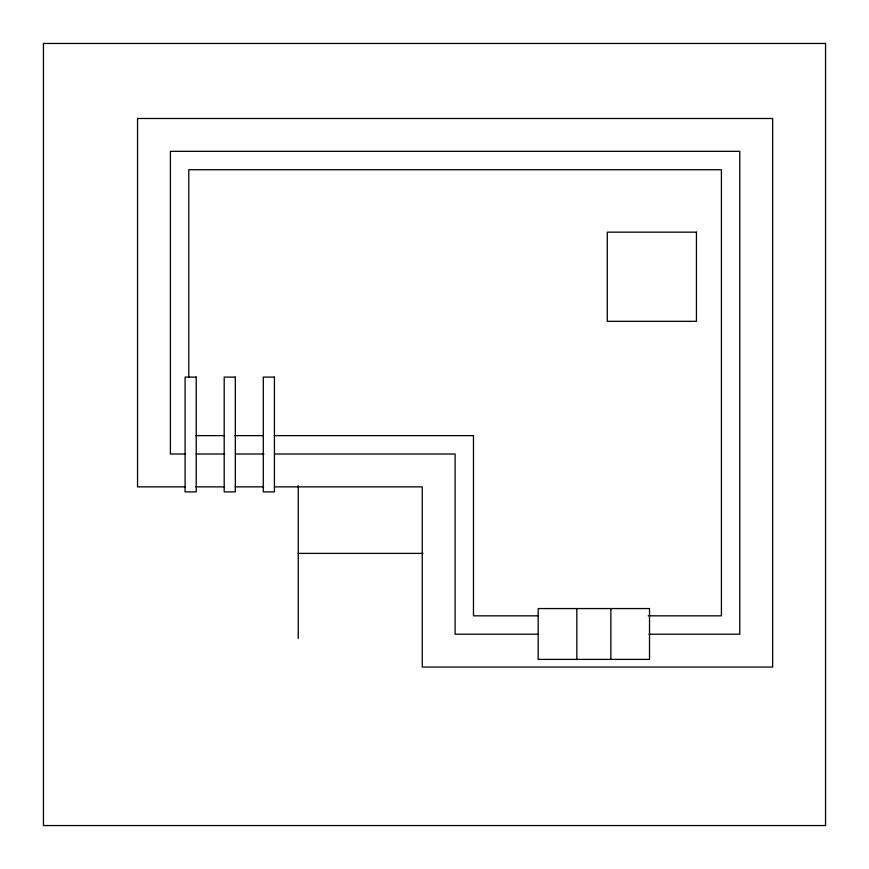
<?xml version="1.0" encoding="UTF-8"?>
<svg xmlns="http://www.w3.org/2000/svg" width="869" height="869" viewBox="0 0 869 869"><rect width="100%" height="100%" fill="white"/><g stroke="black" fill="none" stroke-linecap="round" stroke-linejoin="round"><path stroke-width="1.3" d="M195.558 435.63L224.028 435.63M234.88 435.63L263.34 435.63M274.191 435.63L473.475 435.63L473.475 615.828L538.508 615.828M185.314 454.009L170.4 454.009L170.4 151.336L739.791 151.336L739.791 634.207L648.958 634.207M196.155 454.009L224.626 454.009M235.477 454.009L263.948 454.009M274.789 454.009L455.095 454.009L455.095 634.207L537.792 634.207M184.999 486.857L137.552 486.857L137.552 118.488L772.639 118.488L772.639 667.055L422.247 667.055L422.247 486.857L274.485 486.857M195.851 486.857L224.321 486.857M235.162 486.857L263.633 486.857M298.241 553.39L422.964 553.39M648.252 615.828L721.411 615.828L721.411 169.716L188.779 169.716L188.779 377.287M610.864 608.561L610.864 659.397M576.831 608.561L576.831 659.397M298.241 485.619L298.241 638.443M825.55 43.45L43.45 43.45L43.45 825.55L825.55 825.55L825.55 43.45M696.438 232.153L607.279 232.153L607.279 321.313L696.438 321.313L696.438 232.153M196.22 377.103L185.086 377.103L185.086 491.897L196.22 491.897L196.22 377.103M235.325 377.103L224.191 377.103L224.191 491.897L235.325 491.897L235.325 377.103M274.43 377.103L263.296 377.103L263.296 491.897L274.43 491.897L274.43 377.103M649.512 608.561L538.183 608.561L538.183 659.397L649.512 659.397L649.512 608.561"/></g></svg>
